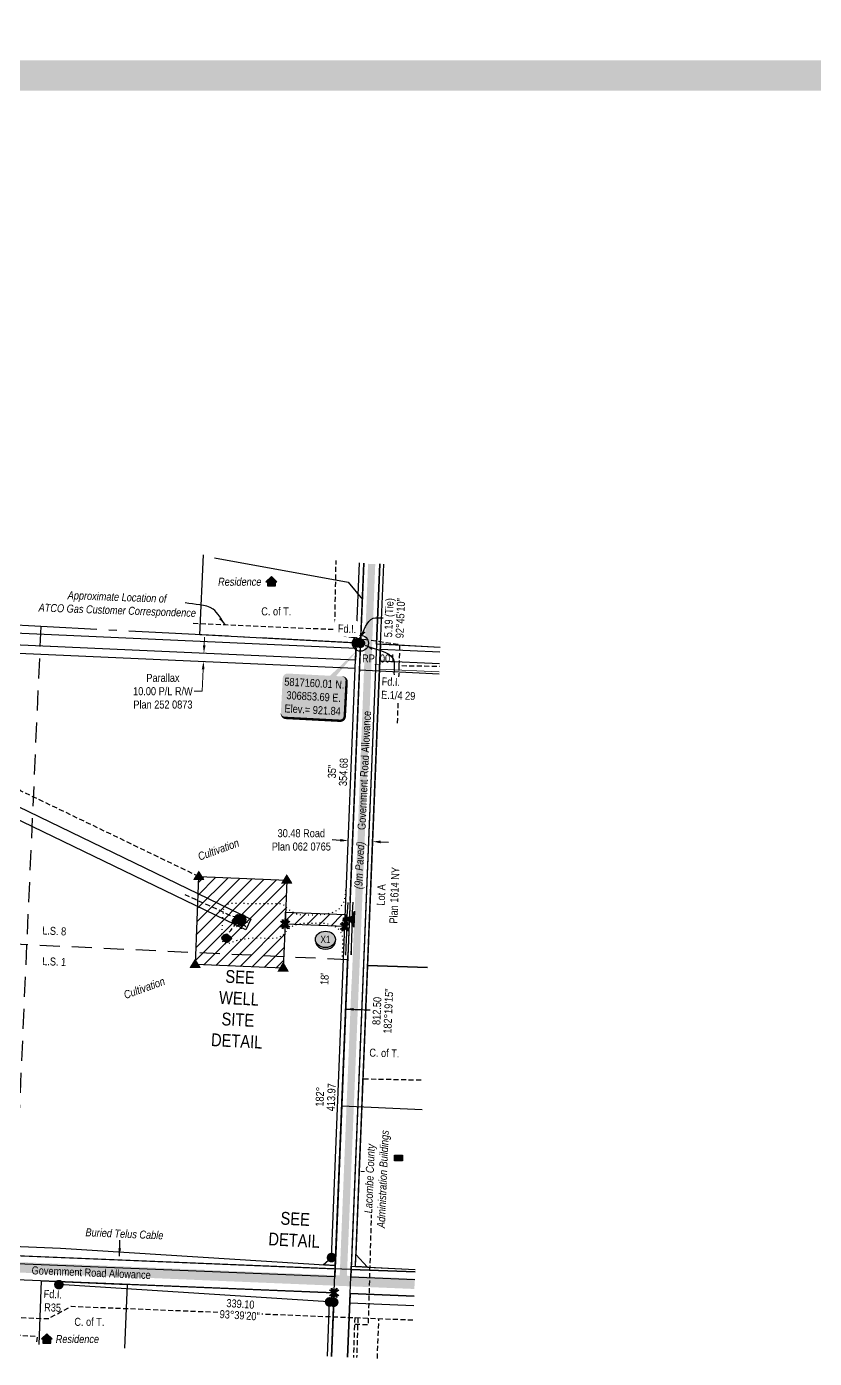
# Model space of a CAD drawing. Extents: x 303473 to 311369, y 5810487 to 5821147.
# Drawn here: x 306436 to 307421, y 5816266 to 5817931 of the extents above; entities that cross this region are included whole.
import ezdxf
from ezdxf.enums import TextEntityAlignment as Align

# ---------------------------------------------------------------- set-up
doc = ezdxf.new("R2010")
doc.units = 0
doc.header["$LTSCALE"] = 5
doc.header["$PDSIZE"] = 0.5
for name, pattern in [('foc-LSD', [8, 5, -3]), ('foc-QUARTERLINE', [33, 25, -3, 2, -3]), ('foc-TIELINE', [1.875, 1.25, -0.625]), ('foc-TOPO', [1, 0.2, -0.8]), ('UG_PIPE', [1.875, 1.25, -0.625])]:
    doc.linetypes.add(name, pattern=pattern)
doc.layers.get('Defpoints').update_dxf_attribs({"color": 9})
for name, color, linetype in [('35', 37, 'Continuous'), ('AS-DRILL-T', 8, 'Continuous'), ('AS-PIPE-UG', 44, 'UG_PIPE'), ('AS-PIPE-UG-T', 44, 'Continuous'), ('AS-POWER', 104, 'foc-POWER'), ('AS-RESIDENCE', 14, 'Continuous'), ('AS-ROADS', 254, 'Continuous'), ('AS-SYMBOL', 7, 'Continuous'), ('AS-TELEPHONE', 224, 'foc-TEL'), ('AS-TELEPHONE-T', 224, 'Continuous'), ('AS-TELUS', 224, 'foc-TEL'), ('C-RW', 13, 'Continuous'), ('DETAIL-T', 7, 'Continuous'), ('L-BD', 7, 'Continuous'), ('L-DETAIL-T', 3, 'Continuous'), ('L-MON', 1, 'Continuous'), ('L-ROAD-T', 7, 'Continuous'), ('L-SEC', 7, 'Continuous'), ('L-SECQ', 8, 'foc-QUARTERLINE'), ('L-SECTION-LSD', 7, 'foc-LSD'), ('L-TIE', 7, 'foc-TIELINE'), ('L-TITLEDB', 4, 'Continuous'), ('L-TITLEDB-T', 4, 'Continuous'), ('P-CROSSINGS', 250, 'Continuous'), ('P-PROPOSED', 10, 'Continuous'), ('T-GENERAL', 48, 'foc-TOPO')]:
    doc.layers.add(name, color=color, linetype=linetype)
for name, color, linetype, lineweight in [('AS-GENERAL', 48, 'Continuous', 18), ('C-RW-T', 13, 'Continuous', 9), ('T-TEXT', 48, 'Continuous', 18)]:
    doc.layers.add(name, color=color, linetype=linetype, lineweight=lineweight)
doc.layers.add('AS-PIPE-AG', color=7, linetype='Continuous', true_color=0x7d00fa)
doc.layers.add('P-PROPOSED-EXISTING-H', color=7, linetype='Continuous', true_color=0xffeebd)
doc.layers.add('DISCLAIMER', color=7, linetype='Continuous', plot=False)
doc.styles.add('100L', font='ARIALN.TTF', dxfattribs={"height": 11})
doc.styles.add('80', font='ARIALN.TTF', dxfattribs={"height": 10})
doc.styles.add('80CG', font='ARIALN.TTF', dxfattribs={"height": 10})
doc.styles.add('80L', font='ARIALN.TTF', dxfattribs={"height": 10})
doc.styles.add('80LS', font='ARIALNI.TTF', dxfattribs={"height": 10})
doc.styles.add('Crossing', font='ARIALN.TTF', dxfattribs={"height": 10})
doc.styles.add('foc-LtypeFont', font='ARIALN.TTF', dxfattribs={"height": 7.35})
doc.styles.add('MtXpl_Arial_Narrow', font='ARIALNI.TTF')
doc.linetypes.add('foc-POWER', pattern='A,6,-1,["P",foc-LtypeFont,S=0.2,R=0,X=-0.625,Y=-0.75],-1.24,4', length=12.24)
doc.linetypes.add('foc-POWER-NOLINE', pattern='A,0,-4,["P",foc-LtypeFont,S=0.2,R=0,X=-0.625,Y=-0.75],-8.24', length=12.24)
doc.linetypes.add('foc-TEL', pattern='A,2,-1,["T",foc-LtypeFont,S=0.2,R=0,X=-0.425,Y=-0.75],-1.24,8', length=12.24)
doc.linetypes.add('foc-TEL-NOLINE', pattern='A,0,-2,["T",foc-LtypeFont,S=0.2,R=0,X=-0.425,Y=-0.75],-10.24', length=12.24)
doc.dimstyles.new('Compass 5 000', dxfattribs={"dimscale": 5, "dimtxt": 9, "dimasz": 2, "dimexe": 0.2, "dimexo": 0.0625, "dimgap": 0.5, "dimtad": 0, "dimtih": 1, "dimtoh": 1, "dimzin": 0, "dimdsep": 46, "dimtxsty": '80CG', "dimcen": 0.1, "dimse1": 1, "dimse2": 1, "dimclrd": 256, "dimclrt": 256, "dimaunit": 1, "dimadec": 4, "dimazin": 0, "dimtfac": 0.06, "dimtofl": 0, "dimtmove": 0, "dimatfit": 1, "dimfxl": 0.2, "dimtolj": 1, "dimtzin": 0, "dimlwd": -1, "dimarcsym": 0})
pattern_1 = [(45, (25.516, 483.727), (-7.856438635, 7.856438635), [])]

# ---------------------------------------------------------------- blocks, each defined once
blk = doc.blocks.new('res_other')
blk.add_hatch(color=14).paths.add_polyline_path([(-1.09, 0.73), (0.91, 0.73), (0.91, -0.69), (-1.09, -0.69)])
at = {"color": 14}
blk.add_lwpolyline([(-1.09, 0.73), (0.91, 0.73), (0.91, -0.69), (-1.09, -0.69)], close=True, dxfattribs=at)
blk = doc.blocks.new('res_occ')
for points in [[(0.1, 0.89), (-1.26, -0.37), (1.46, -0.37)], [(-0.9, -1.43), (1.1, -1.43), (1.1, -0.37), (-0.9, -0.37)]]:
    blk.add_hatch(color=14).paths.add_polyline_path(points)
at = {"color": 14}
for points in [[(0.1, 0.89), (-1.26, -0.37), (1.46, -0.37)], [(-0.9, -1.43), (1.1, -1.43), (1.1, -0.37), (-0.9, -0.37)]]:
    blk.add_lwpolyline(points, close=True, dxfattribs=at)
blk = doc.blocks.new('RISER')
h = blk.add_hatch(color=255)
h.dxf.hatch_style = 1
edge = h.paths.add_edge_path()
edge.add_arc((0, 0), 0.7, 0, 360)
blk.add_hatch(color=13).paths.add_polyline_path([(0.58, -0.15), (-0.58, -0.15, 0.774597)])
at = {"color": 13}
blk.add_line((-0.58, -0.15), (0.58, -0.15), dxfattribs=at)
blk.add_circle((0, 0), 0.6, dxfattribs=at)
blk = doc.blocks.new('fdia')
at = {"color": 255, "const_width": 1}
blk.add_lwpolyline([(-0.5, 0, 1), (0.5, 0, 1)], format="xyb", close=True, dxfattribs=at)
blk = doc.blocks.new('Fdiaa')
blk.add_blockref('fdia', (0, 0))
blk = doc.blocks.new('fdib')
at = {"color": 1, "const_width": 1.6}
blk.add_lwpolyline([(-0.4, 0, 1), (0.4, 0, 1)], format="xyb", close=True, dxfattribs=at)
at = {"color": 1}
blk.add_circle((0, 0), 0.8, dxfattribs=at)
blk = doc.blocks.new('Fdibb')
blk.add_blockref('fdib', (0, 0))
blk = doc.blocks.new('fdicc')
for name in ['Fdibb', 'Fdiaa']:
    blk.add_blockref(name, (0, 0))
blk = doc.blocks.new('FDI')
blk.add_blockref('fdicc', (0, 0))
blk = doc.blocks.new('*D386')
at = {"layer": 'C-RW-T', "transparency": 16777216}
for p, q in [((306424.3, 5816967.6), (306428.7, 5816976.7)), ((306409.1, 5816936.1), (306404.8, 5816927.1)), ((306404.8, 5816927.1), (306394.8, 5816927.1))]:
    blk.add_line(p, q, dxfattribs=at)
for points in [[(306422.8, 5816968.4), (306425.8, 5816966.9), (306420, 5816958.6)], [(306407.6, 5816936.9), (306410.6, 5816935.4), (306413.5, 5816945.1)]]:
    blk.add_solid(points, dxfattribs=at)
at = {"layer": 'Defpoints', "color": 0, "transparency": 16777216}
for p in [(306420, 5816958.6), (306443.9, 5816930.4), (306450.4, 5816944)]:
    blk.add_point(p, dxfattribs=at)
at = {"layer": 'C-RW-T', "transparency": 16777216, "insert": (306355.7, 5816927.1), "char_height": 10, "attachment_point": 5, "style": '80CG'}
blk.add_mtext('\\A1;Parallax\\P15.00 P/L R/W\\PPlan 052 2710', dxfattribs=at)
blk = doc.blocks.new('*D387')
at = {"layer": 'C-RW-T', "transparency": 16777216}
for p, q in [((306658.4, 5817157.4), (306658.9, 5817167.4)), ((306657.1, 5817127.4), (306655.9, 5817100)), ((306655.9, 5817100), (306645.9, 5817100))]:
    blk.add_line(p, q, dxfattribs=at)
for points in [[(306656.8, 5817157.5), (306660.1, 5817157.3), (306658, 5817147.4)], [(306655.4, 5817127.5), (306658.8, 5817127.3), (306657.5, 5817137.4)]]:
    blk.add_solid(points, dxfattribs=at)
at = {"layer": 'Defpoints', "color": 0, "transparency": 16777216}
for p in [(306653, 5817147.6), (306652.5, 5817137.6), (306657.5, 5817137.4)]:
    blk.add_point(p, dxfattribs=at)
at = {"layer": 'C-RW-T', "transparency": 16777216, "insert": (306606.8, 5817100), "char_height": 10, "attachment_point": 5, "style": '80CG'}
blk.add_mtext('\\A1;Parallax\\P10.00 P/L R/W\\PPlan 252 0873', dxfattribs=at)
blk = doc.blocks.new('*D391')
at = {"layer": 'Defpoints', "color": 0, "transparency": 16777216}
for p in [(306840.4, 5816959.7), (306870.8, 5816958.5), (306838.5, 5816913.3)]:
    blk.add_point(p, dxfattribs=at)
at = {"layer": 'L-TITLEDB-T', "transparency": 16777216}
for p, q in [((306828.5, 5816913.7), (306818.5, 5816914.2)), ((306878.9, 5816911.7), (306888.9, 5816911.3))]:
    blk.add_line(p, q, dxfattribs=at)
for points in [[(306828.6, 5816915.4), (306828.4, 5816912.1), (306838.5, 5816913.3)], [(306879, 5816913.4), (306878.9, 5816910), (306869, 5816912.1)]]:
    blk.add_solid(points, dxfattribs=at)
at = {"layer": 'L-TITLEDB-T', "transparency": 16777216, "insert": (306779.8, 5816914.2), "char_height": 10, "attachment_point": 5, "style": '80CG'}
blk.add_mtext('\\A1;30.48 Road\\PPlan 062 0765', dxfattribs=at)
blk = doc.blocks.new('GAS')
h = blk.add_hatch(color=255)
h.dxf.hatch_style = 1
edge = h.paths.add_edge_path()
edge.add_arc((0, 0), 0.9, 0, 360)
for p, q in [((-0.81, 0), (-1.62, 0)), ((-0.57, 0.57), (-1.14, 1.14)), ((0, 0.81), (0, 1.62)), ((0.57, 0.57), (1.14, 1.14)), ((1.62, 0), (0.81, 0)), ((-0.57, -0.57), (-1.14, -1.14)), ((0, -0.81), (0, -1.62)), ((1.14, -1.14), (0.57, -0.57))]:
    blk.add_line(p, q)
blk.add_circle((0, 0), 0.8)
blk = doc.blocks.new('TEMP')
h = blk.add_hatch(color=255)
h.dxf.hatch_style = 1
h.paths.add_polyline_path([(0, 0.25), (-0.67, 1.15), (-0.67, 0.67), (-1.15, 0.67), (-0.25, 0), (-1.15, -0.67), (-0.67, -0.67), (-0.67, -1.15), (0, -0.25), (0.67, -1.15), (0.67, -0.67), (1.15, -0.67), (0.25, 0), (1.15, 0.67), (0.67, 0.67), (0.67, 1.15)])
h.paths.add_polyline_path([(0.57, 0.85), (0.57, 0.57), (0.85, 0.57), (0.08, 0), (0.85, -0.57), (0.57, -0.57), (0.57, -0.85), (0, -0.08), (-0.57, -0.85), (-0.57, -0.57), (-0.85, -0.57), (-0.08, 0), (-0.85, 0.57), (-0.57, 0.57), (-0.57, 0.85), (0, 0.08)], flags=16)
h = blk.add_hatch(color=1)
h.dxf.hatch_style = 1
h.paths.add_polyline_path([(0, 0.08), (-0.57, 0.85), (-0.57, 0.57), (-0.85, 0.57), (-0.08, 0), (-0.85, -0.57), (-0.57, -0.57), (-0.57, -0.85), (0, -0.08), (0.57, -0.85), (0.57, -0.57), (0.85, -0.57), (0.08, 0), (0.85, 0.57), (0.57, 0.57), (0.57, 0.85)])
at = {"color": 1}
for p, q in [((-0.08, 0), (0.08, 0)), ((0, 0.08), (0, -0.08))]:
    blk.add_line(p, q, dxfattribs=at)
at = {"color": 255, "flags": 128}
blk.add_lwpolyline([(-0.25, 0), (-1.15, 0.67), (-0.67, 0.67), (-0.67, 1.15), (0, 0.25), (0.67, 1.15), (0.67, 0.67), (1.15, 0.67), (0.25, 0), (1.15, -0.67), (0.67, -0.67), (0.67, -1.15), (0, -0.25), (-0.67, -1.15), (-0.67, -0.67), (-1.15, -0.67)], close=True, dxfattribs=at)
at = {"color": 1, "flags": 128}
blk.add_lwpolyline([(-0.08, 0), (-0.85, 0.57), (-0.57, 0.57), (-0.57, 0.85), (0, 0.08), (0.57, 0.85), (0.57, 0.57), (0.85, 0.57), (0.08, 0), (0.85, -0.57), (0.57, -0.57), (0.57, -0.85), (0, -0.08), (-0.57, -0.85), (-0.57, -0.57), (-0.85, -0.57)], close=True, dxfattribs=at)
blk = doc.blocks.new('*U415')
h = blk.add_hatch(color=254)
edge = h.paths.add_edge_path()
edge.add_line((-34, -28.5), (34, -28.5))
edge.add_arc((34, -22.5), 6, 270, 360)
edge.add_line((40, -22.5), (40, 21))
edge.add_arc((34, 21), 6, 0, 90)
edge.add_line((34, 27), (-34, 27))
edge.add_arc((-34, 21), 6, 90, 180)
edge.add_line((-40, 21), (-40, -22.5))
edge.add_arc((-34, -22.5), 6, 180, 270)
at = {"color": 1, "flags": 128}
blk.add_lwpolyline([(53.9, 63.7, 0, 10, 0), (0, 0, 5, 5, 0)], format="xyseb", dxfattribs=at)
blk.add_lwpolyline([(-34, -28.5, 3, 3, 0), (34, -28.5, 3, 3, 0.414214), (40, -22.5, 3, 3, 0), (40, 21, 3, 0, 0.414214), (34, 27, 0, 0, 0), (-34, 27, 0, 0, 0.414214), (-40, 21, 0, 0, 0), (-40, -22.5, 0, 3, 0.414214)], format="xyseb", close=True, dxfattribs=at)
at = {"color": 1, "style": '80'}
blk.add_attdef('ENTER_TEXT_001', (-36.3, -5), '', height=10, dxfattribs=at)
blk = doc.blocks.new('TRIA')
blk.add_hatch(color=255).paths.add_polyline_path([(-0.04, 1.52), (-1.47, -0.87), (1.39, -0.87)])
blk = doc.blocks.new('TRIAA')
blk.add_blockref('TRIA', (0, 0))
blk = doc.blocks.new('TRIB')
at = {"color": 1}
blk.add_lwpolyline([(-1.12, -0.67), (-0.04, 1.13), (1.04, -0.67)], close=True, dxfattribs=at)
blk = doc.blocks.new('TRIBB')
blk.add_blockref('TRIB', (0, 0))
blk = doc.blocks.new('TRICC')
for name in ['TRIAA', 'TRIBB']:
    blk.add_blockref(name, (0, 0))
blk = doc.blocks.new('plspike')
blk.add_blockref('TRICC', (0, 0))
blk = doc.blocks.new('xing2')
h = blk.add_hatch(color=50)
h.dxf.hatch_style = 1
edge = h.paths.add_edge_path()
edge.add_ellipse((0, 0), major_axis=(-12.5, 0), ratio=0.816297, start_angle=0, end_angle=360)
h = blk.add_hatch(color=250)
h.dxf.hatch_style = 1
edge = h.paths.add_edge_path()
edge.add_ellipse((0, -2), major_axis=(-12.5, 0), ratio=0.816297, start_angle=0, end_angle=180)
edge.add_line((12.5, -2), (12.5, 0))
edge.add_ellipse((0, 0), major_axis=(-12.5, 0), ratio=0.816297, start_angle=0, end_angle=180, ccw=False)
edge.add_line((-12.5, 0), (-12.5, -2))
at = {"color": 250}
blk.add_ellipse((0, 0), major_axis=(-12.5, 0), ratio=0.816297, dxfattribs=at)
blk.add_ellipse((0, -2), major_axis=(-12.5, 0), ratio=0.816297, start_param=0, end_param=3.141593, dxfattribs=at)
at = {"color": 250, "style": 'Crossing'}
blk.add_attdef('CROSSING', text='', height=9, dxfattribs=at).set_placement((0.1, 0), align=Align.MIDDLE_CENTER)
at = {"color": 250, "style": 'Crossing', "flags": 1}
for tag, p in [('OWNER', (0.1, -12.5)), ('DESCRIPTION', (0.1, -25.8)), ('LOCATION', (0.1, -39.3)), ('DWG_REF', (0.1, -52.8))]:
    blk.add_attdef(tag, text='', height=9, dxfattribs=at).set_placement(p, align=Align.MIDDLE_CENTER)
blk = doc.blocks.new('Disclaimer_Legal')
at = {"layer": 'DISCLAIMER', "color": 254, "flags": 128}
blk.add_lwpolyline([(-3612.9, -1104.6, 37.5, 37.5, 0), (4096.1, -1104.6, 37.5, 37.5, 0.414214), (4171.1, -1029.6, 37.5, 37.5, 0), (4171.1, 2078.7, 37.5, 0, 0.414214), (4096.1, 2153.7, 0, 0, 0), (-3612.9, 2153.7, 0, 0, 0.414214), (-3687.9, 2078.7, 0, 0, 0), (-3687.9, -1029.6, 0, 37.5, 0.414214)], format="xyseb", close=True, dxfattribs=at)

msp = doc.modelspace()

# ---------------------------------------------------------------- hatches: boundary and pattern name
at = {"layer": 'AS-ROADS'}
h = msp.add_hatch(color=256, dxfattribs=at)
h.dxf.hatch_style = 1
h.paths.add_polyline_path([(306700.928, 5816808.828), (306693.889, 5816809.741), (306693.4, 5816810.279), (306693.606, 5816813.454), (306697.4, 5816818.128), (306702.465, 5816820.715), (306707.338, 5816820.47), (306709.704, 5816818.736), (306710.512, 5816814.196), (306709.275, 5816810.482), (306706.159, 5816808.73)])
h = msp.add_hatch(color=256, dxfattribs=at)
h.dxf.hatch_style = 1
h.paths.add_polyline_path([(306832.421, 5816816.804), (306841.201, 5816818.005), (306843.635, 5816819.042), (306846.427, 5816825.277), (306845.578, 5816805.279), (306842.954, 5816810.78), (306841.35, 5816811.945), (306836.708, 5816812.564), (306832.241, 5816812.698)])
h = msp.add_hatch(color=256, dxfattribs=at)
h.dxf.hatch_style = 1
h.paths.add_polyline_path([(306691.513, 5816792.858), (306692.405, 5816790.74), (306688.691, 5816786.984), (306686.088, 5816785.66), (306682.339, 5816787.993), (306681.1, 5816791.515), (306683.081, 5816795.749), (306686.826, 5816797.026), (306691.107, 5816793.261)])
at = {"layer": 'P-PROPOSED-EXISTING-H'}
h = msp.add_hatch(dxfattribs=at)
h.set_pattern_fill('ANSI31', color=256, scale=3.499427, style=0)
h.set_pattern_definition(pattern_1)
h.paths.add_polyline_path([(306761.726, 5816863.886), (306759.491, 5816808.936), (306757.257, 5816753.986), (306647.357, 5816758.455), (306651.826, 5816868.355)])
h = msp.add_hatch(dxfattribs=at)
h.set_pattern_fill('ANSI31', color=256, scale=3.499427, style=0)
h.set_pattern_definition(pattern_1)
h.paths.add_polyline_path([(306834.214, 5816805.897), (306759.491, 5816808.936), (306760.101, 5816823.922), (306834.818, 5816820.884)])

# ---------------------------------------------------------------- linework, layer by layer
at = {"layer": '35', "color": 3}
msp.add_circle((306853.686, 5817160.009), 9.999, dxfattribs=at)
at = {"layer": 'AS-GENERAL', "const_width": 1, "flags": 128}
msp.add_lwpolyline([(306839.244, 5816810.868), (306839.872, 5816820.799)], dxfattribs=at)
at = {"layer": 'AS-PIPE-AG', "flags": 128}
msp.add_lwpolyline([(306700.453, 5816818.047), (306701.84, 5816817.989)], dxfattribs=at)
at = {"layer": 'AS-PIPE-UG', "flags": 128}
for points in [[(306902.241, 5817132.079), (306903.064, 5817158.058), (306821.48, 5817170.124), (306823.242, 5817263.54)], [(306644.781, 5817184.914), (306821.455, 5817177.335)], [(306900.179, 5817060.273), (306902.241, 5817132.079), (306952.568, 5817131.261)], [(306700.342, 5816818.057), (306698.609, 5816818.126), (306695.659, 5816818.132), (306693.209, 5816818.48), (306686.296, 5816821.721), (306674.841, 5816827.454), (306664.058, 5816832.414), (306647.547, 5816839.593), (306633.738, 5816846.146)], [(306683.514, 5816791.607), (306684.941, 5816793.257), (306691.548, 5816801.19), (306696.813, 5816807.644), (306699.98, 5816811.687), (306702.744, 5816815.501), (306703.266, 5816816.541)], [(306846.773, 5816309.015), (306863.745, 5816308.658), (306869.073, 5816498.758), (306852.239, 5816499.856), (306862.674, 5816757.216)], [(306857.551, 5816615.719), (306930.029, 5816614.291)], [(306315.026, 5816337.236), (306329.655, 5816321.239), (306463.655, 5816315.979), (306492.087, 5816331.424), (306920.336, 5816314.332)], [(306846.526, 5816317.247), (306844.917, 5816267.566)], [(306850.524, 5816317.118), (306848.913, 5816267.402)], [(306874.823, 5816266.34), (306876.807, 5816316.069)], [(306422.365, 5816295.732), (306449.542, 5816293.922), (306448.731, 5816283.802)]]:
    msp.add_lwpolyline(points, dxfattribs=at)
at = {"layer": 'AS-POWER', "linetype": 'foc-POWER-NOLINE', "flags": 128}
msp.add_lwpolyline([(306016.626, 5816423.007), (306478.626, 5816404.087), (306822.15, 5816382.196)], dxfattribs=at)
at = {"layer": 'AS-ROADS', "const_width": 8.999, "flags": 128}
msp.add_lwpolyline([(306846.941, 5816733.588), (306832.255, 5816368.767), (306854.206, 5816906.16), (306867.714, 5817259.074)], dxfattribs=at)
at = {"layer": 'AS-ROADS', "flags": 128}
for points in [[(306700.928, 5816808.828), (306693.889, 5816809.741), (306693.4, 5816810.279), (306693.606, 5816813.454), (306697.4, 5816818.128), (306702.465, 5816820.715), (306707.338, 5816820.47), (306709.704, 5816818.736), (306710.512, 5816814.196), (306709.275, 5816810.482), (306706.159, 5816808.73)], [(306832.421, 5816816.804), (306841.201, 5816818.005), (306843.635, 5816819.042), (306846.427, 5816825.277), (306845.578, 5816805.279), (306842.954, 5816810.78), (306841.35, 5816811.945), (306836.708, 5816812.564), (306832.241, 5816812.698)], [(306691.513, 5816792.858), (306692.405, 5816790.74), (306688.691, 5816786.984), (306686.088, 5816785.66), (306682.339, 5816787.993), (306681.1, 5816791.515), (306683.081, 5816795.749), (306686.826, 5816797.026), (306691.107, 5816793.261)]]:
    msp.add_lwpolyline(points, close=True, dxfattribs=at)
msp.add_lwpolyline([(305915.717, 5816401.363, 12.999, 12.999, 0), (306921.376, 5816359.534, 12.999, 12.999, 0)], format="xyseb", dxfattribs=at)
at = {"layer": 'AS-TELEPHONE', "flags": 128}
for points in [[(306835.488, 5816770.059), (306835.89, 5816779.333), (306836.294, 5816790.204), (306836.967, 5816804.654), (306836.861, 5816815.133), (306837.531, 5816824.22), (306838.243, 5816836.195)], [(306842.265, 5816778.99), (306841.995, 5816770.603), (306842.784, 5816790.483), (306843.245, 5816804.508), (306843.508, 5816814.678), (306843.927, 5816823.467), (306844.514, 5816836.532)]]:
    msp.add_lwpolyline(points, dxfattribs=at)
at = {"layer": 'AS-TELUS', "flags": 128}
for points in [[(306671.069, 5817266.579), (306838.466, 5817236.161), (306856.164, 5817214.751)], [(306840.652, 5816838.53), (306857.748, 5817260.186)], [(306852.282, 5817126.735), (306952.199, 5817121.897)], [(306830.429, 5816581.981), (306930.719, 5816577.494)]]:
    msp.add_lwpolyline(points, dxfattribs=at)
at = {"layer": 'AS-TELUS', "linetype": 'foc-TEL-NOLINE', "flags": 128}
for points in [[(306817.548, 5816268.687), (306837.858, 5816769.616)], [(305916.374, 5816415.793), (306016.283, 5816411.664), (306922.016, 5816374.317)], [(306837.65, 5816267.872), (306841.7, 5816367.78)]]:
    msp.add_lwpolyline(points, dxfattribs=at)
at = {"layer": 'C-RW', "flags": 128}
for points in [[(306847.649, 5817138.954), (306084.248, 5817172.951), (306067.65, 5817151.066), (306049.17, 5817126.698), (306042.694, 5816985.826), (306039.391, 5816913.968), (305969.622, 5816917.172), (305970.31, 5816932.155), (306025.248, 5816929.632), (306027.312, 5816974.582), (306034.551, 5817132.244), (306055.699, 5817160.129), (306077.053, 5817188.285), (306848.256, 5817153.941)], [(305969.163, 5816907.182), (306049.074, 5816903.513), (306059.167, 5817123.332), (306089.045, 5817162.728), (306847.243, 5817128.962), (306847.649, 5817138.954), (306084.248, 5817172.951), (306049.17, 5817126.698), (306039.391, 5816913.968), (305969.622, 5816917.172)]]:
    msp.add_lwpolyline(points, close=True, dxfattribs=at)
msp.add_lwpolyline([(306952.593, 5817134.28), (306878.096, 5817137.598), (306878.704, 5817152.585), (306953.071, 5817149.273)], dxfattribs=at)
at = {"layer": 'C-RW-T', "flags": 128}
msp.add_lwpolyline([(306952.148, 5817124.29), (306877.691, 5817127.606), (306878.096, 5817137.598), (306952.593, 5817134.28)], dxfattribs=at)
at = {"layer": 'L-SEC', "flags": 128}
for points in [[(306857.748, 5817260.186), (306853.686, 5817160.009)], [(306873.778, 5817158.954), (306877.84, 5817259.133)], [(306853.686, 5817160.009), (306821.587, 5816368.312), (306015.81, 5816401.271)], [(306873.778, 5817158.954), (306841.7, 5816367.78)], [(306820.772, 5816348.211), (306014.915, 5816381.172)], [(306921.577, 5816364.539), (306841.7, 5816367.78)], [(306820.761, 5816347.949), (306817.548, 5816268.687)], [(306840.874, 5816347.388), (306837.65, 5816267.872)], [(306840.874, 5816347.388), (306920.754, 5816344.121)]]:
    msp.add_lwpolyline(points, dxfattribs=at)
at = {"layer": 'L-SECQ', "flags": 128}
for points in [[(306853.686, 5817160.009), (306052.286, 5817202.076)], [(306953.449, 5817154.772), (306873.778, 5817158.954)]]:
    msp.add_lwpolyline(points, dxfattribs=at)
at = {"layer": 'L-SECTION-LSD', "flags": 128}
for points in [[(306454.145, 5817180.981), (306436.449, 5816783.109)], [(306837.633, 5816764.433), (306034.055, 5816801.842)], [(306436.449, 5816783.109), (306418.734, 5816384.79)]]:
    msp.add_lwpolyline(points, dxfattribs=at)
at = {"layer": 'L-TIE', "flags": 128}
msp.add_lwpolyline([(306651.826, 5816868.355), (305947.258, 5817207.498)], dxfattribs=at)
at = {"layer": 'L-TITLEDB', "flags": 128}
for points in [[(306848.513, 5817160.281), (306652.744, 5817170.557), (306657.384, 5817270.523)], [(306857.748, 5817260.186), (306853.686, 5817160.009), (306822.753, 5816397.07), (306817.533, 5816392.301), (306817.37, 5816392.155), (306848.513, 5817160.281), (306852.572, 5817260.396)], [(306877.84, 5817259.133), (306873.778, 5817158.954), (306842.251, 5816381.368), (306847.424, 5816381.104), (306878.953, 5817158.745), (306883.015, 5817258.923)], [(306953.449, 5817154.772), (306878.951, 5817158.683), (306862.674, 5816757.216), (306937.363, 5816754.824)], [(306937.363, 5816754.824), (306862.674, 5816757.216), (306848.037, 5816396.218), (306862.647, 5816380.329), (306922.137, 5816377.297)], [(305916.374, 5816415.793), (306016.282, 5816411.664), (306821.995, 5816378.363), (306821.587, 5816368.312), (306015.81, 5816401.271), (305915.899, 5816405.357)], [(305916.889, 5816427.091), (306016.626, 5816423.007), (306478.626, 5816404.087), (306822.15, 5816382.196), (306821.995, 5816378.363)], [(306922.017, 5816374.326), (306842.097, 5816377.559), (306842.251, 5816381.368), (306847.424, 5816381.104), (306922.137, 5816377.297)], [(306921.577, 5816364.539), (306841.7, 5816367.78), (306842.097, 5816377.559), (306922.016, 5816374.317)], [(306846.876, 5816367.57), (306846.876, 5816367.57)], [(306847.272, 5816377.35), (306847.272, 5816377.349)], [(306451.966, 5816283.669), (306455.231, 5816363.162), (306562.117, 5816358.79), (306558.863, 5816279.288)], [(306920.754, 5816344.121), (306840.874, 5816347.388), (306840.399, 5816335.695), (306920.328, 5816332.455)], [(306812.372, 5816268.897), (306815.127, 5816336.841)]]:
    msp.add_lwpolyline(points, dxfattribs=at)
for points in [[(306807.296, 5816383.147), (306817.533, 5816392.301), (306822.753, 5816397.07), (306822.15, 5816382.196)], [(306847.424, 5816381.104), (306848.14, 5816396.109), (306862.647, 5816380.329)], [(306476.704, 5816358.509), (306476.88, 5816362.277), (306820.772, 5816348.211), (306820.298, 5816336.51)]]:
    msp.add_lwpolyline(points, close=True, dxfattribs=at)
at = {"layer": 'P-PROPOSED'}
msp.add_lwpolyline([(306761.726, 5816863.886), (306759.491, 5816808.936), (306757.257, 5816753.986), (306647.357, 5816758.455), (306651.826, 5816868.355)], close=True, dxfattribs=at)
at = {"layer": 'P-PROPOSED', "flags": 128}
msp.add_lwpolyline([(306834.214, 5816805.897), (306759.491, 5816808.936), (306760.101, 5816823.922), (306834.818, 5816820.884)], close=True, dxfattribs=at)
at = {"layer": 'T-GENERAL', "flags": 128}
msp.add_lwpolyline([(306835.186, 5816851.488), (306833.309, 5816836.838), (306826.073, 5816826.732), (306817.931, 5816822.88), (306807.826, 5816820.805), (306790.478, 5816819.994), (306780.744, 5816820.082), (306773.851, 5816821.463), (306768.386, 5816824.054), (306762.861, 5816828.137), (306757.883, 5816832.868), (306753.712, 5816834.448), (306739.585, 5816834.422), (306714.442, 5816834.531), (306693.689, 5816834.711), (306685.227, 5816833.589), (306682.474, 5816828.587), (306680.973, 5816812.275), (306680.053, 5816792.722), (306681.679, 5816786.675), (306683.351, 5816784.916), (306687.598, 5816784.81), (306696.15, 5816787.499), (306703.195, 5816789.816), (306717.874, 5816791.648), (306725.612, 5816791.908), (306744.291, 5816791.276), (306750.275, 5816792.088), (306755.689, 5816794.492), (306762.748, 5816801.922), (306766.859, 5816805.348), (306770.588, 5816807.424), (306779.81, 5816810.178), (306793.894, 5816810.157), (306802.7, 5816810.673), (306810.303, 5816810.11), (306816.895, 5816808.333), (306823.148, 5816805.262), (306826.461, 5816802.65), (306830.429, 5816796.488), (306831.613, 5816789.222), (306830.662, 5816767.815)], dxfattribs=at)

# ---------------------------------------------------------------- block references
msp.add_blockref('Disclaimer_Legal', (307179.458, 5818974.086))
at = {"layer": 'AS-DRILL-T', "xscale": 4.999584200000013, "yscale": 4.999584200000013, "zscale": 4.999584200000013}
msp.add_blockref('GAS', (306704.584, 5816811.144), dxfattribs=at)
at = {"layer": 'AS-RESIDENCE', "xscale": 4.999999999999979, "yscale": 4.999999999999979, "zscale": 4.999999999999979}
for p in [(306741.871, 5817238.762), (306461.19, 5816292.513)]:
    msp.add_blockref('res_occ', p, dxfattribs=at)
at = {"layer": 'AS-SYMBOL', "xscale": 5.000000000000025, "yscale": 5.000000000000025, "zscale": 5.000000000000025}
for p in [(306700.555, 5816818.045), (306703.324, 5816816.643), (306683.448, 5816791.671)]:
    msp.add_blockref('RISER', p, dxfattribs=at)
at = {"layer": 'DETAIL-T'}
ref = msp.add_blockref('*U415', (306795.379, 5817093.37), dxfattribs=dict(at, xscale=0.99991684, yscale=0.99991684, zscale=0.99991684, rotation=357))
ref.add_attrib('ENTER_TEXT_001', '5817160.01 N.', (306758.383, 5817107.1), dxfattribs={"layer": '0', "color": 1, "height": 9.99917, "rotation": 357, "style": '80'})
ref.add_attrib('ENTER_TEXT_002', '306853.69 E.', (306760.999, 5817090.233), dxfattribs={"layer": '0', "color": 1, "height": 9.99917, "rotation": 357, "style": '80'})
ref.add_attrib('ENTER_TEXT_003', 'Elev.= 921.84', (306758.586, 5817073.631), dxfattribs={"layer": '0', "color": 1, "height": 9.99917, "rotation": 357, "style": '80'})
at = {"layer": 'L-MON'}
for name, p, xscale, yscale, zscale in [('FDI', (306848.506, 5817160.258), 5.000000000000025, 5.000000000000025, 5.000000000000025), ('FDI', (306853.686, 5817160.009), 5.000000000000025, 5.000000000000025, 5.000000000000025), ('plspike', (306651.826, 5816868.355), 4.999584200000003, 4.999584200000003, 4.999584200000003), ('plspike', (306761.726, 5816863.886), 4.999584200000003, 4.999584200000003, 4.999584200000003), ('TEMP', (306759.491, 5816808.936), 4.999584200000003, 4.999584200000003, 4.999584200000003), ('TEMP', (306834.214, 5816805.897), 4.999584200000003, 4.999584200000003, 4.999584200000003), ('plspike', (306647.357, 5816758.455), 4.999584200000003, 4.999584200000003, 4.999584200000003), ('plspike', (306757.257, 5816753.986), 4.999584200000003, 4.999584200000003, 4.999584200000003), ('FDI', (306817.533, 5816392.301), 4.999584200000003, 4.999584200000003, 4.999584200000003), ('FDI', (306476.771, 5816358.465), 5.000000000000002, 5.000000000000002, 5.000000000000002), ('TEMP', (306820.772, 5816348.211), 4.999584200000013, 4.999584200000013, 4.999584200000013), ('FDI', (306815.149, 5816336.842), 5.000000000000002, 5.000000000000002, 1.999833680000007), ('FDI', (306820.298, 5816336.519), 5.000000000000025, 5.000000000000025, 5.000000000000025)]:
    msp.add_blockref(name, p, dxfattribs=dict(at, xscale=xscale, yscale=yscale, zscale=zscale))
at = {"layer": 'P-CROSSINGS', "xscale": 0.99991684, "yscale": 0.99991684, "zscale": 0.99991684}
msp.add_blockref('xing2', (306809.951, 5816789.898), dxfattribs=at).add_auto_attribs({'CROSSING': 'X1'})

# ---------------------------------------------------------------- texts
at = {"layer": '35', "color": 3, "style": '80'}
msp.add_attdef('RP_001', (306855.773, 5817135.964), 'RP', height=9.9992, dxfattribs=at)
at = {"layer": 'AS-PIPE-UG-T', "insert": (306446.329, 5817226.513), "char_height": 9.99927, "attachment_point": 1, "rotation": 357.991589, "style": '80L'}
msp.add_mtext_dynamic_manual_height_columns('\\pi41.6666;{\\fArial Narrow|b0|i1|c0|p34;Approximate Location of \\P\\pi5.9632;ATCO Gas Customer Correspondence}', width=208.37183, gutter_width=50, heights=[0], dxfattribs=at)
at = {"layer": 'AS-RESIDENCE', "char_height": 9.99927, "attachment_point": 1, "style": '80L'}
for insert in [(306689.132, 5817241.852), (306486.166, 5816295.496)]:
    msp.add_mtext_dynamic_manual_height_columns('\\pi-13.33482;{\\fArial Narrow|b0|i1|c0|p34;Residence}', width=26.63479, gutter_width=50, heights=[0], dxfattribs=dict(at, insert=insert))
at = {"layer": 'AS-TELEPHONE-T', "insert": (306510.255, 5816428.991), "char_height": 9.99854, "attachment_point": 1, "rotation": 357.638818, "style": '80L'}
msp.add_mtext_dynamic_manual_height_columns('{\\fArial Narrow|b0|i1|c0|p34;Buried Telus Cable}', width=97.23506, gutter_width=50, heights=[0], dxfattribs=at)
at = {"layer": 'L-BD', "style": '80L'}
for s, rotation, p in [('354.68', 87.678242, (306832.366, 5816999.043)), ('35"', 87.678242, (306818.129, 5816999.62)), ("18'", 87.678242, (306808.883, 5816740.369)), ('182°', 87.678242, (306802.917, 5816593.243)), ('413.97', 87.678242, (306817.155, 5816592.666)), ('339.10', 356.343662, (306703.736, 5816334.436))]:
    msp.add_text(s, height=9.9992, rotation=rotation, dxfattribs=at).set_placement(p, align=Align.MIDDLE_CENTER)
at = {"layer": 'L-BD', "char_height": 9.99917, "attachment_point": 1, "rotation": 87.678242, "line_spacing_factor": 0.855, "style": '80L'}
for s, insert, width in [('\\pi0.87871;5.19 (Tie)\\P\\pi0.27849;92°45\'10"', (306883.234, 5817166.788), 49.63203), ('\\pi10.99042;812.50\\P\\pi0.66386;182°19\'15"', (306868.077, 5816672.217), 56.00257)]:
    msp.add_mtext(s, dxfattribs=dict(at, insert=insert, width=width))
at = {"layer": 'L-DETAIL-T', "insert": (306701.171, 5816702.932), "char_height": 15.99867, "width": 94.91882, "attachment_point": 5, "rotation": 357, "style": '80CG'}
msp.add_mtext('SEE\\PWELL SITE DETAIL', dxfattribs=at)
at = {"layer": 'L-DETAIL-T', "insert": (306771.474, 5816427.332), "char_height": 15.9987, "attachment_point": 5, "rotation": 357, "style": '80CG'}
msp.add_mtext('SEE\\PDETAIL', dxfattribs=at)
at = {"layer": 'L-MON', "insert": (306456.914, 5816352.063), "char_height": 9.99917, "attachment_point": 1, "rotation": 357.672304, "style": '80L'}
msp.add_mtext_dynamic_manual_height_columns('\\pi1.06171;Fd.I.\\P\\pi2.39175;R35', width=22.04223, gutter_width=50, heights=[0], dxfattribs=at)
at = {"layer": 'L-ROAD-T', "style": '80L'}
for rotation, p in [(87.279414, (306858.511, 5817001.133)), (357.693305, (306517.169, 5816373.441))]:
    msp.add_text('Government Road Allowance', height=9.99927, rotation=rotation, dxfattribs=at).set_placement(p, align=Align.MIDDLE_CENTER)
at = {"layer": 'L-TITLEDB-T', "char_height": 9.99927, "attachment_point": 1, "style": '80L'}
for s, width, insert in [('\\pi-16.30016,l39.99709,t53.69474;C. of T. ', 73.42879, (306706.053, 5817204.844)), ('\\pi0.32283;C. of T.', 36.67986, (306495.784, 5816316.982))]:
    msp.add_mtext_dynamic_manual_height_columns(s, width=width, gutter_width=50, heights=[0], dxfattribs=dict(at, insert=insert))
for s, width, insert, rotation in [('\\pi23.73785;Lot A\\P\\pi1.86018;Plan 1614 NY', 73.42879, (306873.022, 5816808.702), 87.678242), ('\\pi0.32283;C. of T.', 36.67986, (306864.686, 5816653.496), 358.166009)]:
    msp.add_mtext_dynamic_manual_height_columns(s, width=width, gutter_width=50, heights=[0], dxfattribs=dict(at, insert=insert, rotation=rotation))
at = {"layer": 'T-TEXT', "style": '80LS'}
msp.add_text('(9m Paved)', height=9.9993, rotation=87.279414, dxfattribs=at).set_placement((306852.344, 5816882.439), align=Align.MIDDLE_CENTER)
at = {"layer": 'T-TEXT', "char_height": 9.99844, "attachment_point": 1, "rotation": 20, "style": '80L'}
for insert in [(306648.81, 5816897.49), (306556.111, 5816724.536)]:
    msp.add_mtext_dynamic_manual_height_columns('\\pi0.58879,t110.57163;{\\fArial Narrow|b0|i1|c0|p34;Cultivation}', width=53.29769, gutter_width=49.996, heights=[0], dxfattribs=dict(at, insert=insert))

# ---------------------------------------------------------------- dimensions: what is measured, and where the dimension line sits
at = {"layer": 'C-RW-T'}
for base, p1, p2, angle, text, picture, middle in [((306657.546, 5817137.41), (306652.972, 5817147.624), (306652.527, 5817137.634), 267.450071, 'Parallax\\P10.00 P/L R/W\\PPlan 252 0873', '*D387', (306606.799, 5817100.037)), ((306419.996, 5816958.646), (306443.879, 5816930.446), (306450.406, 5816943.951), 64.20879, 'Parallax\\P15.00 P/L R/W\\PPlan 052 2710', '*D386', (306355.686, 5816927.133))]:
    dim = msp.add_linear_dim(base=base, p1=p1, p2=p2, angle=angle, text=text, dimstyle='Compass 5 000', dxfattribs=at)
    dim.commit()
    dim.dimension.update_dxf_attribs({"geometry": picture, "text_midpoint": middle, "dimtype": 161})
at = {"layer": 'L-TITLEDB-T', "color": 2}
dim = msp.add_linear_dim(base=(306838.501, 5816913.341), p1=(306870.835, 5816958.51), p2=(306840.383, 5816959.744), angle=177.678242, text='30.48 Road\\PPlan 062 0765', dimstyle='Compass 5 000', dxfattribs=at)
dim.commit()
dim.dimension.update_dxf_attribs({"geometry": '*D391', "text_midpoint": (306779.752, 5816914.151), "dimtype": 161})

# ---------------------------------------------------------------- leaders
at = {"path_type": 1}
msp.add_leader([(306852.998, 5817166.254), (306869.463, 5817191.249), (306882.099, 5817191.691)], dimstyle='Compass 5 000', override={"dimgap": 0.5, "dimtad": 0}, dxfattribs=at)
at = {"layer": 'AS-PIPE-UG-T', "path_type": 1}
msp.add_leader([(306684.41, 5817183.214), (306669.464, 5817202.664), (306634.665, 5817210.424)], dimstyle='Compass 5 000', override={"dimgap": 0.5, "dimtad": 0}, dxfattribs=at)
at = {"layer": 'AS-TELEPHONE-T', "path_type": 1}
msp.add_leader([(306552.414, 5816393.857), (306553.153, 5816414.211)], dimstyle='Compass 5 000', override={"dimgap": 0.5, "dimtad": 0}, dxfattribs=at)
at = {"layer": 'L-BD', "path_type": 1}
msp.add_leader([(306835.15, 5816702.829), (306866.037, 5816701.745)], dimstyle='Compass 5 000', override={"dimgap": 0.5, "dimtad": 0}, dxfattribs=at)

# ---------------------------------------------------------------- next in the draw order: texts
at = {"layer": 'L-BD', "insert": (306703.106, 5816325.208), "char_height": 9.9992, "width": 51.62737, "attachment_point": 2, "rotation": 356.343662, "style": '80L', "bg_fill": 3, "box_fill_scale": 1.15, "bg_fill_color": 256, "bg_fill_true_color": 256, "bg_fill_transparency": 0}
msp.add_mtext('93°39\'20"', dxfattribs=at)
at = {"layer": 'L-MON', "insert": (306825.744, 5817183.543), "char_height": 9.9992, "attachment_point": 1, "rotation": 357.672304, "style": '80L', "bg_fill": 2}
msp.add_mtext_dynamic_manual_height_columns('Fd.I.', width=22.04223, gutter_width=50, heights=[0], dxfattribs=at)
at = {"layer": 'L-MON', "insert": (306880.498, 5817117.365), "char_height": 9.9992, "attachment_point": 1, "rotation": 357.672304, "style": '80L', "bg_fill": 3, "box_fill_scale": 1.15, "bg_fill_color": 256, "bg_fill_true_color": 256, "bg_fill_transparency": 0}
msp.add_mtext_dynamic_manual_height_columns('Fd.I.\\PE.1/4 29', width=42.25883, gutter_width=50, heights=[0], dxfattribs=at)
at = {"layer": 'L-SECTION-LSD', "char_height": 9.9992, "attachment_point": 1, "rotation": 357.334648, "style": '100L', "bg_fill": 3, "box_fill_scale": 1.5, "bg_fill_color": 256, "bg_fill_transparency": 0}
for s, width, insert in [('L.S. 8', 30.39861, (306456.243, 5816806.144)), ('L.S. 1', 29.9887, (306456.243, 5816767.862))]:
    msp.add_mtext_dynamic_manual_height_columns(s, width=width, gutter_width=54.995, heights=[0], dxfattribs=dict(at, insert=insert))
at = {"layer": 'L-TITLEDB-T', "insert": (306858.299, 5816447.881), "char_height": 9.99927, "width": 88.80233, "attachment_point": 1, "rotation": 87.678242, "style": 'MtXpl_Arial_Narrow', "bg_fill": 3, "box_fill_scale": 1.15, "bg_fill_color": 256, "bg_fill_true_color": 256, "bg_fill_transparency": 0}
msp.add_mtext('Lacombe County', dxfattribs=at)

# ---------------------------------------------------------------- next in the draw order: linework, layer by layer
at = {"layer": 'C-RW', "flags": 128}
msp.add_lwpolyline([(305997.007, 5817246.447), (306012.377, 5817245.406), (306026.216, 5817186.039), (306160.321, 5817084.129), (306716.805, 5816815.219), (306710.278, 5816801.716), (306152.45, 5817071.271), (306012.694, 5817177.469), (305998.022, 5817241.263), (305996.662, 5817241.355)], dxfattribs=at)

# ---------------------------------------------------------------- next in the draw order: texts
at = {"layer": 'L-TITLEDB-T', "insert": (306874.234, 5816429.527), "char_height": 9.99927, "width": 122.32847, "attachment_point": 1, "rotation": 87.678242, "style": 'MtXpl_Arial_Narrow', "bg_fill": 3, "box_fill_scale": 1.15, "bg_fill_color": 256, "bg_fill_true_color": 256, "bg_fill_transparency": 0}
msp.add_mtext('Administration Buildings', dxfattribs=at)

# ---------------------------------------------------------------- next in the draw order: leaders
at = {"layer": 'L-MON', "path_type": 1}
msp.add_leader([(306859.78, 5817157.55), (306894.869, 5817139.754), (306895.663, 5817120.649)], dimstyle='Compass 5 000', override={"dimgap": 0.5, "dimtad": 0}, dxfattribs=at)

# ---------------------------------------------------------------- next in the draw order: block references
at = {"layer": 'AS-RESIDENCE', "xscale": 4.99999999999998, "yscale": 4.99999999999998, "zscale": 4.99999999999998}
msp.add_blockref('res_other', (306901.692, 5816516.629), dxfattribs=at)

doc.saveas('drawing.dxf')
